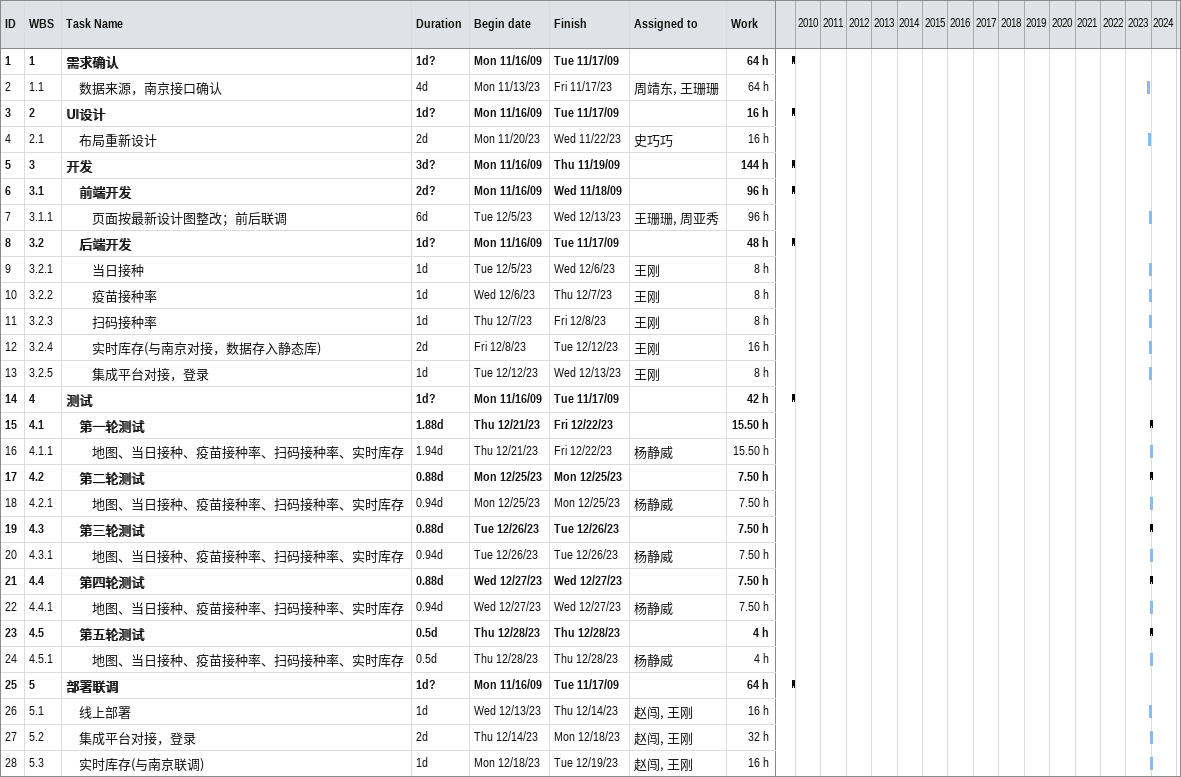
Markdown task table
| ID | WBS | Task | Duration | Start | Finish | Resources | Work (h) |
|---|---|---|---|---|---|---|---|
| 1 | 1 | **需求确认** | 1d? | 2009-11-16 | 2009-11-17 |  | 64 |
| 2 | 1.1 | 数据来源，南京接口确认 | 4d | 2023-11-13 | 2023-11-17 | 周靖东, 王珊珊 | 64 |
| 3 | 2 | **UI设计** | 1d? | 2009-11-16 | 2009-11-17 |  | 16 |
| 4 | 2.1 | 布局重新设计 | 2d | 2023-11-20 | 2023-11-22 | 史巧巧 | 16 |
| 5 | 3 | **开发** | 3d? | 2009-11-16 | 2009-11-19 |  | 144 |
| 6 | 3.1 | **前端开发** | 2d? | 2009-11-16 | 2009-11-18 |  | 96 |
| 7 | 3.1.1 | 页面按最新设计图整改；前后联调 | 6d | 2023-12-05 | 2023-12-13 | 王珊珊, 周亚秀 | 96 |
| 8 | 3.2 | **后端开发** | 1d? | 2009-11-16 | 2009-11-17 |  | 48 |
| 9 | 3.2.1 | 当日接种 | 1d | 2023-12-05 | 2023-12-06 | 王刚 | 8 |
| 10 | 3.2.2 | 疫苗接种率 | 1d | 2023-12-06 | 2023-12-07 | 王刚 | 8 |
| 11 | 3.2.3 | 扫码接种率 | 1d | 2023-12-07 | 2023-12-08 | 王刚 | 8 |
| 12 | 3.2.4 | 实时库存(与南京对接，数据存入静态库) | 2d | 2023-12-08 | 2023-12-12 | 王刚 | 16 |
| 13 | 3.2.5 | 集成平台对接，登录 | 1d | 2023-12-12 | 2023-12-13 | 王刚 | 8 |
| 14 | 4 | **测试** | 1d? | 2009-11-16 | 2009-11-17 |  | 42 |
| 15 | 4.1 | **第一轮测试** | 1.88d | 2023-12-21 | 2023-12-22 |  | 15.50 |
| 16 | 4.1.1 | 地图、当日接种、疫苗接种率、扫码接种率、实时库存 | 1.94d | 2023-12-21 | 2023-12-22 | 杨静威 | 15.50 |
| 17 | 4.2 | **第二轮测试** | 0.88d | 2023-12-25 | 2023-12-25 |  | 7.50 |
| 18 | 4.2.1 | 地图、当日接种、疫苗接种率、扫码接种率、实时库存 | 0.94d | 2023-12-25 | 2023-12-25 | 杨静威 | 7.50 |
| 19 | 4.3 | **第三轮测试** | 0.88d | 2023-12-26 | 2023-12-26 |  | 7.50 |
| 20 | 4.3.1 | 地图、当日接种、疫苗接种率、扫码接种率、实时库存 | 0.94d | 2023-12-26 | 2023-12-26 | 杨静威 | 7.50 |
| 21 | 4.4 | **第四轮测试** | 0.88d | 2023-12-27 | 2023-12-27 |  | 7.50 |
| 22 | 4.4.1 | 地图、当日接种、疫苗接种率、扫码接种率、实时库存 | 0.94d | 2023-12-27 | 2023-12-27 | 杨静威 | 7.50 |
| 23 | 4.5 | **第五轮测试** | 0.5d | 2023-12-28 | 2023-12-28 |  | 4 |
| 24 | 4.5.1 | 地图、当日接种、疫苗接种率、扫码接种率、实时库存 | 0.5d | 2023-12-28 | 2023-12-28 | 杨静威 | 4 |
| 25 | 5 | **部署联调** | 1d? | 2009-11-16 | 2009-11-17 |  | 64 |
| 26 | 5.1 | 线上部署 | 1d | 2023-12-13 | 2023-12-14 | 赵闯, 王刚 | 16 |
| 27 | 5.2 | 集成平台对接，登录 | 2d | 2023-12-14 | 2023-12-18 | 赵闯, 王刚 | 32 |
| 28 | 5.3 | 实时库存(与南京联调) | 1d | 2023-12-18 | 2023-12-19 | 赵闯, 王刚 | 16 |
